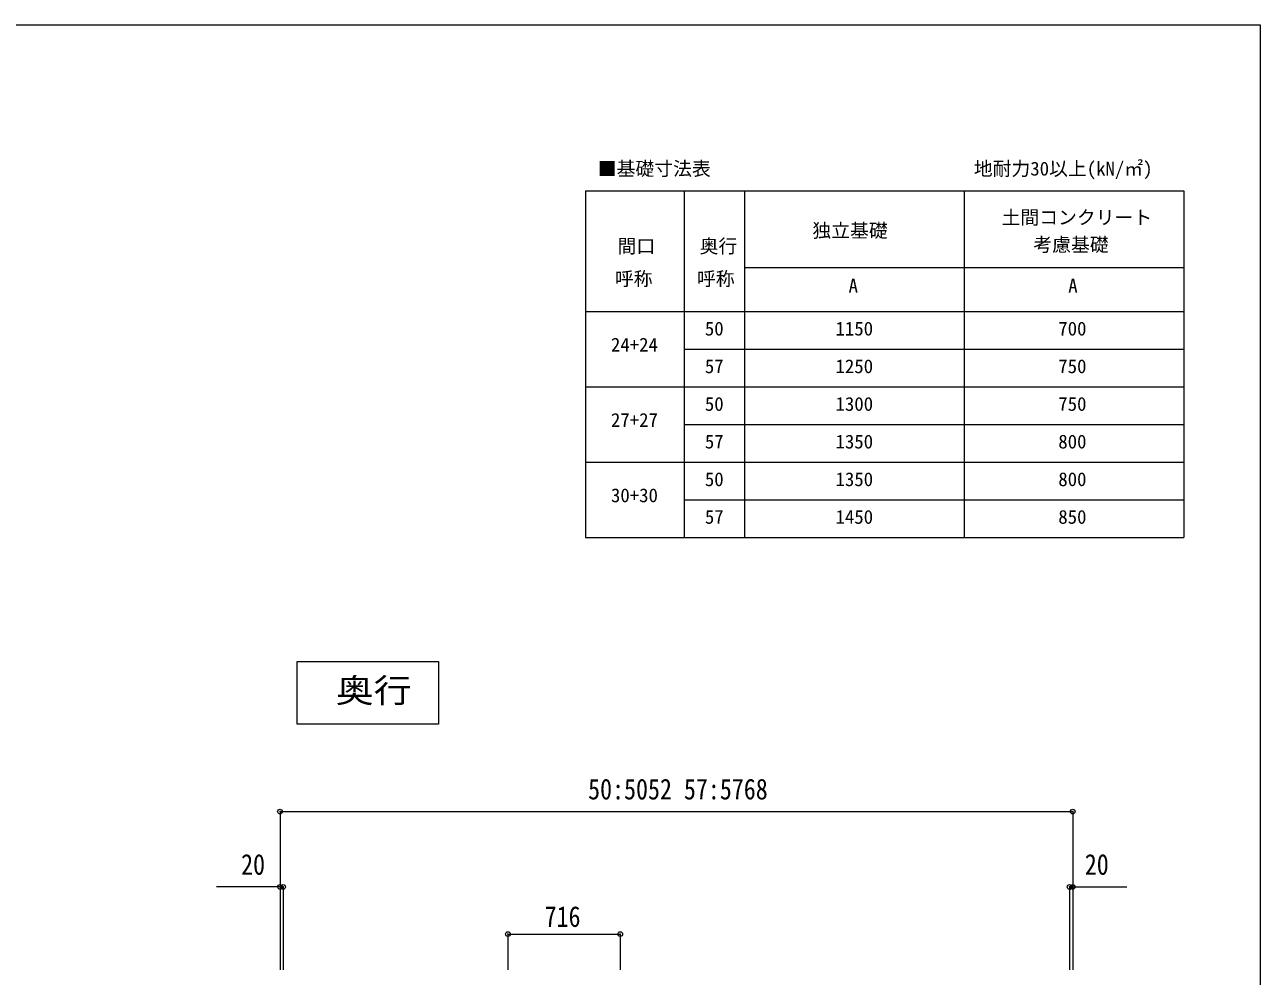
# Model space of a CAD drawing. Units: millimetres at full size, sheet at 1:30; details may follow other scales. Extents: x -21136 to 8479, y -5853 to 6922.
# Drawn here: x 180 to 8055, y -277 to 5787 of the extents above; entities that cross this region are included whole.
import ezdxf
from ezdxf.enums import TextEntityAlignment as Align

# ---------------------------------------------------------------- set-up
doc = ezdxf.new("R2010")
doc.units = ezdxf.units.MM
doc.header["$LTSCALE"] = 30
doc.header["$PDMODE"] = 32
doc.header["$PDSIZE"] = 30
for name, color, linetype, lineweight in [('0-6_OTH_LINE', 6, 'Continuous', 9), ('0-A_寸法', 6, 'Continuous', 9), ('0-F_PARTS1', 7, 'Continuous', 9), ('F-0_240', 7, 'Continuous', 9)]:
    doc.layers.add(name, color=color, linetype=linetype, lineweight=lineweight)
doc.styles.add('ＭＳ ゴシック', font='')
doc.styles.get('ＭＳ ゴシック').set_extended_font_data('MS Gothic')

msp = doc.modelspace()

# ---------------------------------------------------------------- linework, layer by layer
at = {"layer": '0-6_OTH_LINE'}
for p, q in [((1807.16, 772.05), (6859.16, 772.05)), ((1807.16, 772.05), (1807.16, -237.29)), ((6859.16, 772.05), (6859.16, -154)), ((1807.16, 292), (1402.75, 292)), ((1807.16, 292), (1827.16, 292)), ((1807.16, 292), (1807.16, -237.29)), ((1827.16, 292), (1827.16, -237.29)), ((6839.16, 292), (6859.16, 292)), ((6839.16, 292), (6839.16, -237.29)), ((6859.16, 292), (7204.86, 292)), ((6859.16, 292), (6859.16, -237.29))]:
    msp.add_line(p, q, dxfattribs=at)
at = {"layer": '0-6_OTH_LINE', "color": 3}
msp.add_lwpolyline([(1915.85, 1728.26), (2817.72, 1728.26), (2817.72, 1328.92), (1915.85, 1328.92)], close=True, dxfattribs=at)
at = {"layer": '0-6_OTH_LINE'}
for p in [(1807.16, 772.05), (6859.16, 772.05), (1807.16, 292), (1827.16, 292), (6839.16, 292), (6859.16, 292)]:
    msp.add_point(p, dxfattribs=at)
at = {"layer": '0-A_寸法'}
for p, q in [((3259.16, -8.29), (3259.16, -237.29)), ((3259.16, -8.29), (3975.16, -8.29)), ((3975.16, -8.29), (3975.16, -237.29))]:
    msp.add_line(p, q, dxfattribs=at)
for p in [(3259.16, -8.29), (3975.16, -8.29)]:
    msp.add_point(p, dxfattribs=at)
at = {"layer": '0-F_PARTS1', "lineweight": 18}
for p, q in [((3753.19, 4729.46), (3753.19, 2520.1)), ((3753.19, 4729.46), (7566.42, 4729.46)), ((4766.42, 4729.46), (4766.42, 2520.1)), ((4766.42, 4240.44), (7566.42, 4240.44)), ((3753.19, 3960.1), (7566.42, 3960.1)), ((4382.02, 3720.1), (7566.42, 3720.1)), ((3753.19, 3480.1), (7566.42, 3480.1)), ((4382.02, 3240.1), (7566.42, 3240.1)), ((3753.19, 3000.1), (7566.42, 3000.1)), ((4382.02, 2760.1), (7566.42, 2760.1)), ((6166.42, 2760.1), (7566.42, 2760.1)), ((3753.19, 2520.1), (7566.42, 2520.1))]:
    msp.add_line(p, q, dxfattribs=at)
at = {"layer": '0-F_PARTS1'}
for p, q in [((4382.02, 4729.46), (4382.02, 2520.1)), ((4766.42, 4729.46), (4766.42, 2520.1)), ((6166.42, 4729.46), (6166.42, 2520.1)), ((7566.42, 4729.46), (7566.42, 2520.1))]:
    msp.add_line(p, q, dxfattribs=at)
at = {"layer": 'F-0_240', "color": 5}
for p, q in [((-8385.45, 5787.34), (8054.55, 5787.34)), ((8054.55, 5787.34), (8054.55, -5852.66))]:
    msp.add_line(p, q, dxfattribs=at)

# ---------------------------------------------------------------- texts
at = {"layer": '0-6_OTH_LINE', "color": 2, "style": 'ＭＳ ゴシック', "width": 1.15}
msp.add_text('奥行', height=154, dxfattribs=at).set_placement((2162.45, 1421), align=Align.BOTTOM_LEFT)
at = {"layer": '0-6_OTH_LINE', "color": 7, "style": 'ＭＳ ゴシック', "width": 0.85}
for s, p in [('50:5052 57:5768', (3770.66, 810.05)), ('20', (1559.08, 330)), ('20', (6936.17, 330))]:
    msp.add_text(s, height=132, dxfattribs=at).set_placement(p, align=Align.BOTTOM_LEFT)
at = {"layer": '0-A_寸法', "color": 7, "style": 'ＭＳ ゴシック', "width": 0.85}
msp.add_text('716', height=132, dxfattribs=at).set_placement((3493.41, -2.29), align=Align.BOTTOM_LEFT)
at = {"layer": '0-F_PARTS1', "style": 'ＭＳ ゴシック'}
for s, p in [('■基礎寸法表', (3832.27, 4799.62)), ('地耐力30以上(kN/㎡)', (6228.75, 4799.62)), ('土間コンクリート', (6405.59, 4488.91)), ('独立基礎', (5199.95, 4405.34)), ('間口', (3958.14, 4305.56)), ('奥行', (4481.43, 4305.56)), ('考慮基礎', (6608.06, 4315.43)), ('呼称', (3941.32, 4097.86)), ('呼称', (4464.61, 4097.86)), ('A', (5430.74, 4053.7)), ('A', (6830.74, 4053.7)), ('50', (4514.89, 3780.1)), ('1150', (5347.47, 3780.1)), ('700', (6767.23, 3780.1)), ('24+24', (3916.37, 3677.68)), ('57', (4514.89, 3540.1)), ('1250', (5347.47, 3540.1)), ('750', (6767.23, 3540.1)), ('50', (4514.89, 3300.1)), ('1300', (5347.47, 3300.1)), ('750', (6767.23, 3300.1)), ('27+27', (3916.37, 3197.68)), ('57', (4514.89, 3060.1)), ('1350', (5347.47, 3060.1)), ('800', (6767.23, 3060.1)), ('50', (4514.89, 2820.1)), ('1350', (5347.47, 2820.1)), ('800', (6767.23, 2820.1)), ('30+30', (3916.37, 2717.68)), ('57', (4514.89, 2580.1)), ('1450', (5347.47, 2580.1)), ('850', (6767.23, 2580.1))]:
    msp.add_text(s, height=87.98, dxfattribs=at).set_placement(p, align=Align.BOTTOM_LEFT)

doc.saveas('drawing.dxf')
